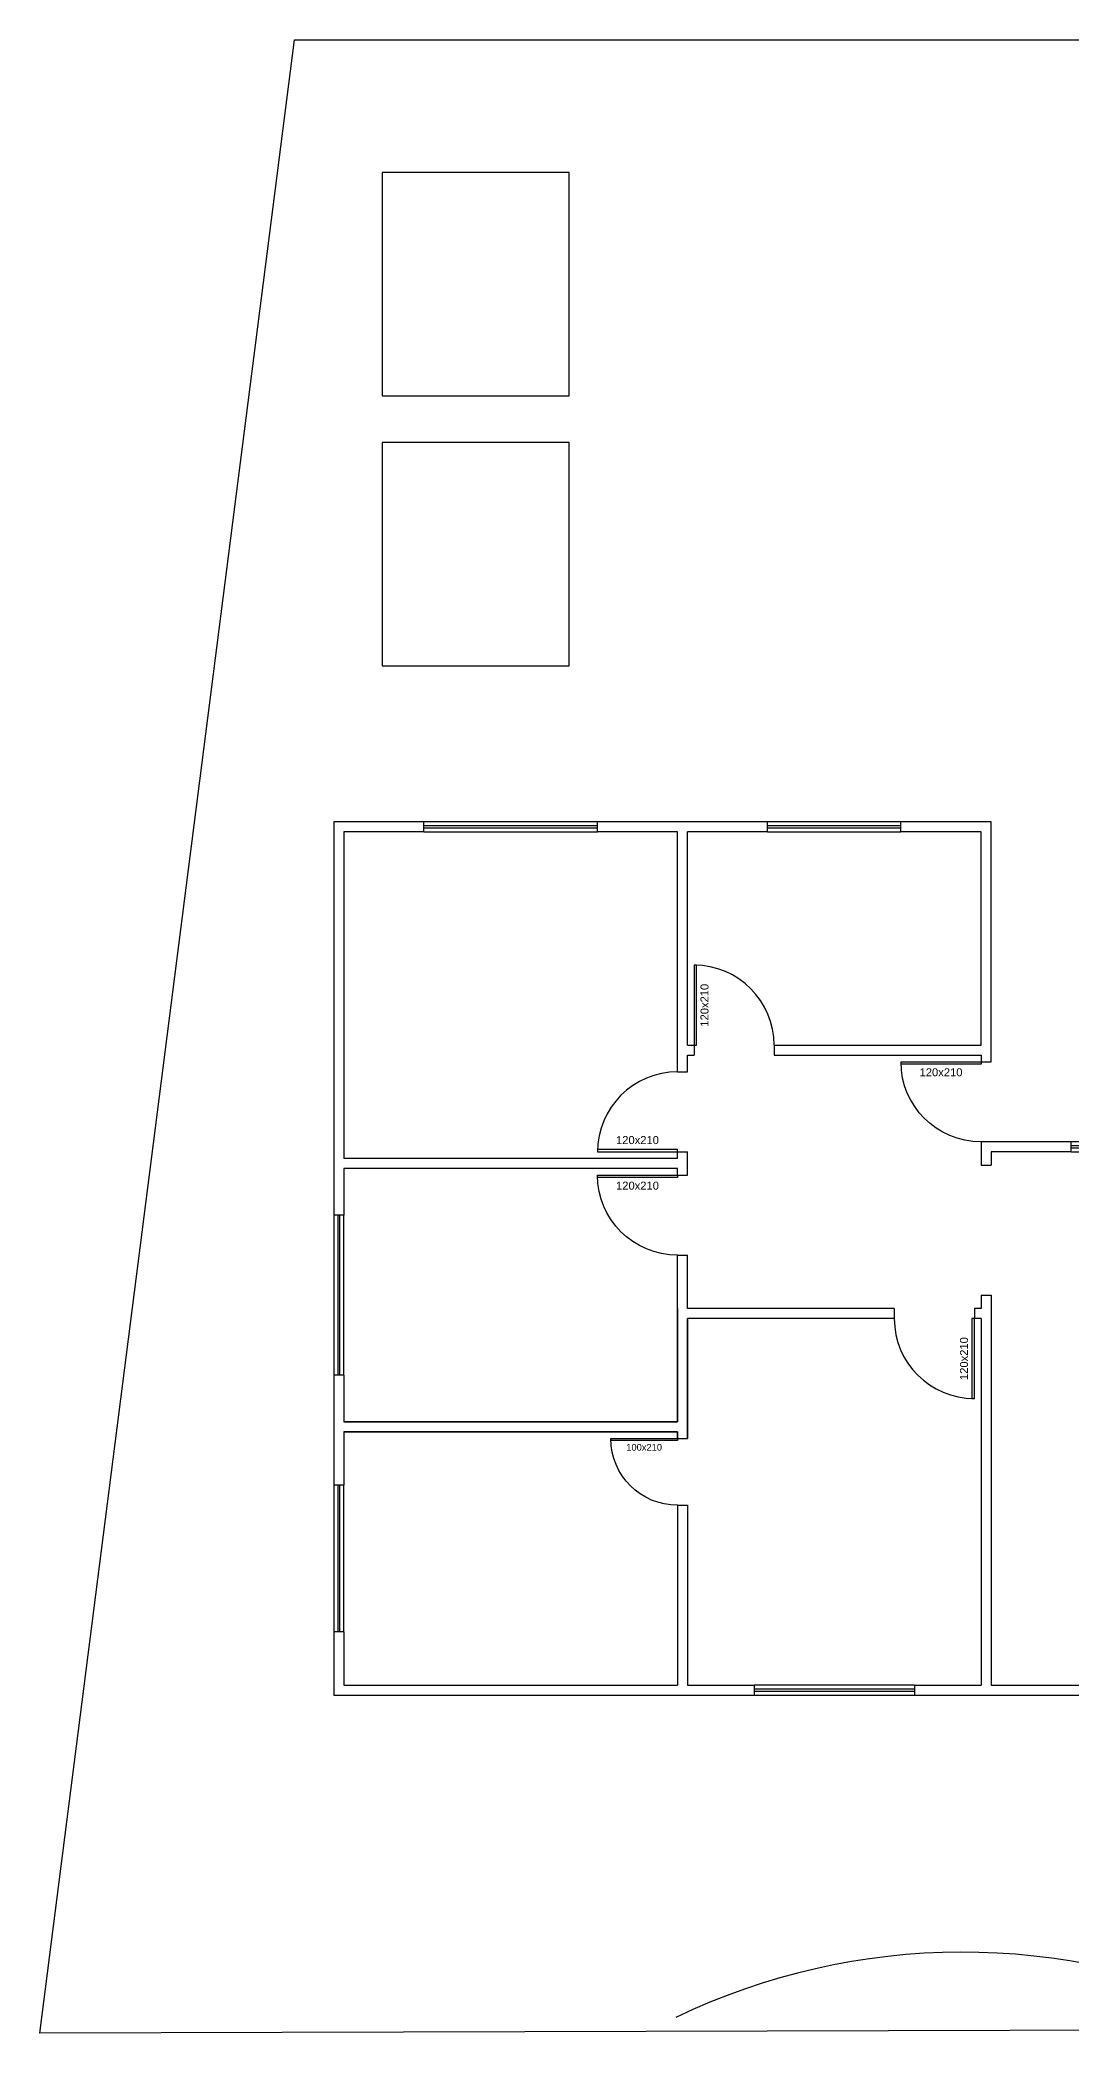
# Model space of a CAD drawing. Header units: centimetres. Extents: x 0 to 779865, y -139216 to 99734.
# Drawn here: x 679127 to 680672, y 9702 to 12691 of the extents above; entities that cross this region are included whole.
import ezdxf
from ezdxf.enums import TextEntityAlignment as Align

# ---------------------------------------------------------------- set-up
doc = ezdxf.new("R2010")
doc.units = ezdxf.units.CM
doc.header["$LTSCALE"] = 4
for name, color, linetype in [('0.2', 2, 'Continuous'), ('0.6', 6, 'Continuous'), ('02-CONT', 2, 'Continuous')]:
    doc.layers.add(name, color=color, linetype=linetype)
doc.styles.add('2mm 1-50', font='arial.ttf', dxfattribs={"height": 0.1})

# ---------------------------------------------------------------- blocks, each defined once
blk = doc.blocks.new('1_00e')
blk.add_lwpolyline([(-28.4, -52.3), (-25.4, -52.3), (-25.4, 47.7), (-28.4, 47.7)], close=True)
at = {"color": 1}
blk.add_arc((-28.4, -52.3), 100, 0, 90, dxfattribs=at)

msp = doc.modelspace()

# ---------------------------------------------------------------- linework, layer by layer
at = {"layer": '0.2'}
for p, q in [((679962.382, 11518.62), (679702.382, 11518.62)), ((679962.382, 11512.62), (679702.382, 11512.62)), ((680417.382, 11518.62), (680217.382, 11518.62)), ((680417.382, 11512.62), (680217.382, 11512.62)), ((679702.382, 11509.62), (679962.382, 11509.62)), ((679702.382, 11503.62), (679962.382, 11503.62)), ((680217.382, 11509.62), (680417.382, 11509.62)), ((680217.382, 11503.62), (680417.382, 11503.62)), ((680912.382, 11038.62), (680672.382, 11038.62)), ((680912.382, 11032.62), (680672.382, 11032.62)), ((680672.382, 11029.62), (680912.382, 11029.62)), ((680672.382, 11023.62), (680912.382, 11023.62)), ((679567.382, 10928.62), (679567.382, 10688.62)), ((679573.382, 10928.62), (679573.382, 10688.62)), ((679576.382, 10688.62), (679576.382, 10928.62)), ((679582.382, 10688.62), (679582.382, 10928.62)), ((679567.382, 10523.62), (679567.382, 10303.62)), ((679573.382, 10523.62), (679573.382, 10303.62)), ((679576.382, 10303.62), (679576.382, 10523.62)), ((679582.382, 10303.62), (679582.382, 10523.62)), ((680437.382, 10223.62), (680197.382, 10223.62)), ((680437.382, 10217.62), (680197.382, 10217.62)), ((680197.382, 10214.62), (680437.382, 10214.62)), ((680197.382, 10208.62), (680437.382, 10208.62))]:
    msp.add_line(p, q, dxfattribs=at)
for points in [[(679639.874, 12157.757), (679919.874, 12157.757), (679919.874, 12492.757), (679639.874, 12492.757)], [(679639.874, 11752.727), (679919.874, 11752.727), (679919.874, 12087.727), (679639.874, 12087.727)]]:
    msp.add_lwpolyline(points, close=True, dxfattribs=at)
at = {"layer": '0.6'}
for p, q in [((679702.382, 11503.62), (679702.382, 11518.62)), ((679962.382, 11503.62), (679962.382, 11518.62)), ((680217.382, 11503.62), (680217.382, 11518.62)), ((680417.382, 11503.62), (680417.382, 11518.62)), ((680107.382, 11183.62), (680107.382, 11168.62)), ((680227.382, 11183.62), (680227.382, 11168.62)), ((680537.382, 11168.62), (680537.382, 11158.62)), ((680537.382, 11158.62), (680552.382, 11158.62)), ((680552.382, 11158.62), (680552.382, 11168.62)), ((680082.382, 11143.62), (680097.382, 11143.62)), ((680672.382, 11023.62), (680672.382, 11038.62)), ((680082.382, 11023.62), (680097.382, 11023.62)), ((680537.382, 11003.62), (680552.382, 11003.62)), ((680082.382, 10988.62), (680097.382, 10988.62)), ((679582.382, 10928.62), (679567.382, 10928.62)), ((680082.382, 10868.62), (680097.382, 10868.62)), ((680537.382, 10808.62), (680552.382, 10808.62)), ((680407.382, 10788.62), (680407.382, 10773.62)), ((680527.382, 10788.62), (680527.382, 10773.62)), ((679582.382, 10688.62), (679567.382, 10688.62)), ((680082.382, 10593.62), (680097.382, 10593.62)), ((679582.382, 10523.62), (679567.382, 10523.62)), ((680082.382, 10493.62), (680097.382, 10493.62)), ((679582.382, 10303.62), (679567.382, 10303.62)), ((680197.382, 10223.62), (680197.382, 10208.62)), ((680437.382, 10223.62), (680437.382, 10208.62))]:
    msp.add_line(p, q, dxfattribs=at)
for points in [[(679702.382, 11518.62), (679567.382, 11518.62), (679567.382, 10998.62)], [(680097.382, 11518.62), (679962.382, 11518.62)], [(680217.382, 11518.62), (680082.382, 11518.62)], [(680552.382, 11168.62), (680552.382, 11518.62), (680417.382, 11518.62)], [(679702.382, 11503.62), (679582.382, 11503.62), (679582.382, 11013.62)], [(680082.382, 11143.62), (680082.382, 11503.62), (679962.382, 11503.62)], [(680217.382, 11503.62), (680097.382, 11503.62)], [(680097.382, 11183.62), (680097.382, 11503.62)], [(680227.382, 11183.62), (680537.382, 11183.62), (680537.382, 11503.62), (680417.382, 11503.62)], [(680097.382, 11183.62), (680107.382, 11183.62)], [(680097.382, 11143.62), (680097.382, 11168.62)], [(680097.382, 11168.62), (680107.382, 11168.62)], [(680227.382, 11168.62), (680537.382, 11168.62)], [(680672.382, 11038.62), (680537.382, 11038.62), (680537.382, 11003.62)], [(679567.382, 11013.62), (679567.382, 10928.62)], [(680082.382, 11013.62), (679582.382, 11013.62)], [(680082.382, 11013.62), (680082.382, 11023.62)], [(680097.382, 10998.62), (680097.382, 11023.62)], [(680097.382, 10988.62), (680097.382, 11013.62)], [(680672.382, 11023.62), (680552.382, 11023.62), (680552.382, 11003.62)], [(680082.382, 10988.62), (680082.382, 10998.62), (679582.382, 10998.62), (679582.382, 10928.62)], [(679582.382, 10688.62), (679582.382, 10618.62), (680082.382, 10618.62), (680082.382, 10868.62)], [(680097.382, 10788.62), (680097.382, 10868.62)], [(680537.382, 10808.62), (680537.382, 10788.62)], [(680552.382, 10808.62), (680552.382, 10223.62), (680797.382, 10223.62)], [(680082.382, 10788.62), (680082.382, 10618.62)], [(680407.382, 10788.62), (680097.382, 10788.62)], [(680407.382, 10773.62), (680097.382, 10773.62), (680097.382, 10593.62)], [(680097.382, 10603.62), (680097.382, 10773.62)], [(680537.382, 10788.62), (680527.382, 10788.62)], [(680537.382, 10773.62), (680527.382, 10773.62)], [(680537.382, 10773.62), (680537.382, 10223.62)], [(679567.382, 10688.62), (679567.382, 10603.62)], [(679567.382, 10618.62), (679567.382, 10523.62)], [(680082.382, 10618.62), (679582.382, 10618.62)], [(680097.382, 10593.62), (680097.382, 10618.62)], [(680082.382, 10593.62), (680082.382, 10603.62), (679582.382, 10603.62), (679582.382, 10523.62)], [(679582.382, 10603.62), (680082.382, 10603.62)], [(680082.382, 10603.62), (680082.382, 10593.62)], [(680082.382, 10493.62), (680082.382, 10223.62)], [(680097.382, 10493.62), (680097.382, 10223.62), (680197.382, 10223.62)], [(679567.382, 10303.62), (679567.382, 10208.62), (680097.382, 10208.62)], [(679582.382, 10303.62), (679582.382, 10223.62), (680082.382, 10223.62)], [(680082.382, 10208.62), (680197.382, 10208.62)], [(680437.382, 10223.62), (680537.382, 10223.62)], [(680437.382, 10208.62), (680552.382, 10208.62)], [(680537.382, 10208.62), (680797.382, 10208.62)]]:
    msp.add_lwpolyline(points, dxfattribs=at)
msp.add_arc((680509.557, 8830.313), 992.987, 64.664727, 115.648534, dxfattribs=at)
at = {"layer": '02-CONT'}
msp.add_lwpolyline([(691483.936, 9735.709), (679126.632, 9701.927), (679508.517, 12691.477), (692508.957, 12691.477)], close=True, dxfattribs=at)

# ---------------------------------------------------------------- block references
at = {"layer": '02-CONT', "xscale": 1.2, "yscale": 1.2, "zscale": 1.2}
msp.add_blockref('1_00e', (680141.469, 11246.324), dxfattribs=at)
at = {"layer": '02-CONT', "yscale": 1.2, "zscale": 1.2}
for p, xscale, rotation in [((680474.679, 11124.534), -1.2, 90), ((680019.679, 11057.707), 1.2, 89.99999999999999), ((680019.679, 10954.534), -1.2, 90), ((680493.296, 10710.917), 1.2, 180)]:
    msp.add_blockref('1_00e', p, dxfattribs=dict(at, xscale=xscale, rotation=rotation))
at = {"layer": '02-CONT', "xscale": -1, "rotation": 90}
msp.add_blockref('1_00e', (680030.129, 10565.215), dxfattribs=at)

# ---------------------------------------------------------------- texts
at = {"layer": '02-CONT', "style": '2mm 1-50'}
for p in [(680122.827, 11243.566), (680511.782, 10713.62)]:
    msp.add_text('120x210', height=12, rotation=90, dxfattribs=at).set_placement(p, align=Align.MIDDLE_CENTER)
for s, height, p in [('120x210', 12, (680477.382, 11143.02)), ('120x210', 12, (680022.382, 11041.369)), ('120x210', 12, (680022.382, 10973.02)), ('100x210', 10, (680032.382, 10580.62))]:
    msp.add_text(s, height=height, dxfattribs=at).set_placement(p, align=Align.MIDDLE_CENTER)

doc.saveas('drawing.dxf')
